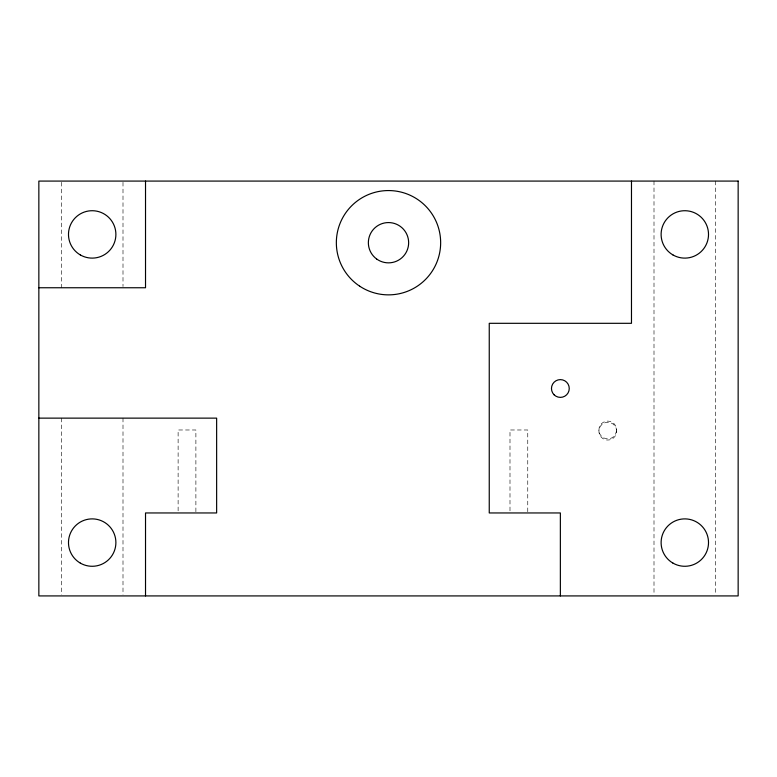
<?xml version="1.0" encoding="UTF-8"?>
<svg xmlns="http://www.w3.org/2000/svg" width="777" height="777" viewBox="0 0 777 777"><rect width="100%" height="100%" fill="white"/><g stroke="black" fill="none" stroke-linecap="round" stroke-linejoin="round"><path stroke-width="0.58" stroke-dasharray="3.88 2.91" d="M598.931 430.273L599.184 427.68A8.887 8.887 0 0 1 616.355 427.68L616.617 432.041A8.887 8.887 0 0 1 598.999 432.595L598.931 430.273A8.887 8.887 0 0 1 616.54 429.72M616.579 430.652L615.471 434.43A8.887 8.887 0 0 1 599.184 432.284M715.627 181.08L715.627 594.706M654.001 181.08L654.001 594.706M527.758 511.752L527.758 429.982L509.994 429.982L509.994 511.752M195.891 511.752L195.891 429.982L178.118 429.982L178.118 511.752M122.999 182.294L122.999 286.538M122.999 418.133L122.999 594.706M61.373 182.294L61.373 287.752M61.373 418.133L61.373 594.706"/><path stroke-width="1.17" d="M38.85 287.752L145.522 287.752L145.522 181.08M38.85 418.133L216.637 418.133L216.637 512.956L145.522 512.956L145.522 595.92M631.478 181.08L631.478 323.31L489.248 323.31L489.248 512.956L560.363 512.956L560.363 595.92M738.15 181.08L38.85 181.08L38.85 595.92L738.15 595.92L738.15 181.08M376.66 259.013A20.153 20.153 0 0 0 408.537 244.823A20.153 20.153 0 0 0 380.303 224.31A20.153 20.153 0 0 0 376.66 259.013M80.332 254.943A23.708 23.708 0 0 0 115.89 234.421A23.708 23.708 0 0 0 80.332 213.889A23.708 23.708 0 0 0 80.332 254.943M80.332 563.111A23.708 23.708 0 0 0 115.89 542.579A23.708 23.708 0 0 0 80.332 522.057A23.708 23.708 0 0 0 80.332 563.111M359.644 286.15A52.146 52.146 0 0 0 440.549 245.988A52.146 52.146 0 0 0 365.316 195.998A52.146 52.146 0 0 0 359.644 286.15M672.96 254.943A23.708 23.708 0 0 0 708.517 234.421A23.708 23.708 0 0 0 672.96 213.889A23.708 23.708 0 0 0 672.96 254.943M672.96 563.111A23.708 23.708 0 0 0 708.517 542.579A23.708 23.708 0 0 0 672.96 522.057A23.708 23.708 0 0 0 672.96 563.111M554.079 394.784A8.887 8.887 0 0 0 568.949 390.802A8.887 8.887 0 0 0 558.061 379.914A8.887 8.887 0 0 0 554.079 394.784"/></g></svg>
